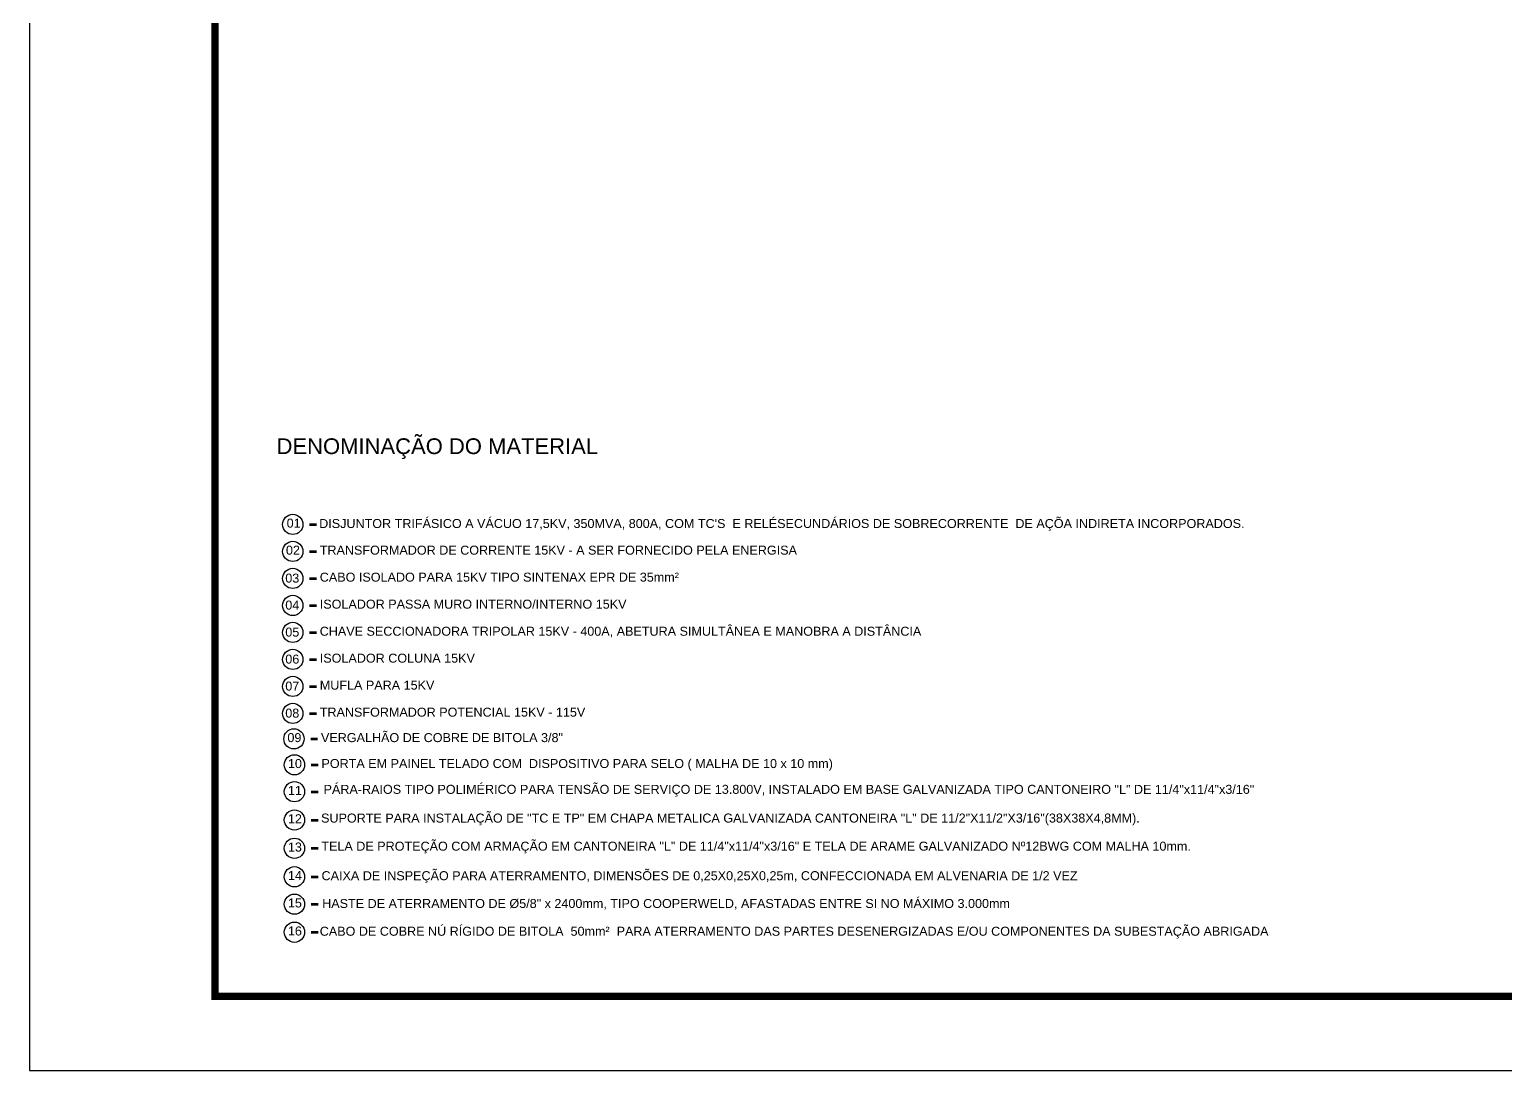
# Model space of a CAD drawing. Header units: metres. Extents: x 4188.7 to 4272.1, y 2012.8 to 2020.9.
# Drawn here: x 4212.782 to 4216.593, y 2012.801 to 2015.489 of the extents above; entities that cross this region are included whole.
import ezdxf

# ---------------------------------------------------------------- set-up
doc = ezdxf.new("R2010")
doc.units = ezdxf.units.M
for name, color, linetype in [('A-TEXTO', 4, 'Continuous'), ('ARQ-FOLHA', 7, 'Continuous'), ('JANELA', 7, 'Continuous')]:
    doc.layers.add(name, color=color, linetype=linetype)
doc.layers.add('PAREDE', color=5, linetype='Continuous', lineweight=60)
doc.layers.add('TEXTO', color=7, linetype='Continuous', lineweight=18)
doc.styles.add('arial', font='arial.ttf')

# ---------------------------------------------------------------- blocks, each defined once
blk = doc.blocks.new('FOLHA A2')
at = {"layer": 'ARQ-FOLHA'}
for p, q in [((0, 0), (0, -420)), ((0, -420), (594, -420))]:
    blk.add_line(p, q, dxfattribs=at)
at = {"layer": 'ARQ-FOLHA', "const_width": 1}
blk.add_lwpolyline([(25, -410), (584, -410), (584, -10), (25, -10), (25, -410)], dxfattribs=at)

msp = doc.modelspace()

# ---------------------------------------------------------------- linework, layer by layer
at = {"layer": 'JANELA', "color": 1, "linetype": 'Continuous'}
for centre in [(4213.46147, 2014.21106), (4213.46147, 2014.14132), (4213.46147, 2014.07158), (4213.46147, 2014.00184), (4213.46147, 2013.93211), (4213.46147, 2013.86237), (4213.46147, 2013.79263), (4213.46147, 2013.72289), (4213.46452, 2013.65713), (4213.46579, 2013.59015), (4213.46579, 2013.52072), (4213.46579, 2013.44759), (4213.46579, 2013.37445), (4213.46579, 2013.30098), (4213.46579, 2013.23013), (4213.46579, 2013.15769)]:
    msp.add_circle(centre, 0.02615, dxfattribs=at)
at = {"layer": 'PAREDE', "color": 0}
for p, q in [((4213.50506, 2014.21106), (4213.52249, 2014.21106)), ((4213.50506, 2014.14132), (4213.52249, 2014.14132)), ((4213.50506, 2014.07158), (4213.52249, 2014.07158)), ((4213.50506, 2014.00184), (4213.52249, 2014.00184)), ((4213.50506, 2013.93211), (4213.52249, 2013.93211)), ((4213.50506, 2013.86237), (4213.52249, 2013.86237)), ((4213.50506, 2013.79263), (4213.52249, 2013.79263)), ((4213.50506, 2013.72289), (4213.52249, 2013.72289)), ((4213.5081, 2013.65713), (4213.52554, 2013.65713)), ((4213.50937, 2013.59015), (4213.52681, 2013.59015)), ((4213.50937, 2013.52072), (4213.52681, 2013.52072)), ((4213.50937, 2013.44759), (4213.52681, 2013.44759)), ((4213.50937, 2013.37445), (4213.52681, 2013.37445)), ((4213.50937, 2013.30098), (4213.52681, 2013.30098)), ((4213.50937, 2013.23013), (4213.52681, 2013.23013)), ((4213.50937, 2013.15769), (4213.52681, 2013.15769))]:
    msp.add_line(p, q, dxfattribs=at)

# ---------------------------------------------------------------- block references
at = {"layer": 'ARQ-FOLHA', "xscale": 0.01916579205580684, "yscale": 0.01916579205580684, "zscale": 0.01916579205580684}
msp.add_blockref('FOLHA A2', (4212.78163, 2020.85025), dxfattribs=at)

# ---------------------------------------------------------------- texts
at = {"layer": 'A-TEXTO', "color": 3, "linetype": 'Continuous', "style": 'arial'}
for s, p in [('01', (4213.4457, 2014.2027)), ('02', (4213.44381, 2014.13296)), ('03', (4213.44218, 2014.06073)), ('04', (4213.44218, 2013.991)), ('05', (4213.44218, 2013.92126)), ('06', (4213.44218, 2013.85152)), ('07', (4213.44218, 2013.78178)), ('08', (4213.44218, 2013.71204)), ('09', (4213.44762, 2013.64877)), ('10', (4213.44889, 2013.58179)), ('11', (4213.44889, 2013.51236)), ('12', (4213.44889, 2013.43923)), ('13', (4213.44889, 2013.36608)), ('14', (4213.44889, 2013.29262)), ('15', (4213.44889, 2013.22177)), ('16', (4213.44889, 2013.14933))]:
    msp.add_text(s, height=0.023246, dxfattribs=at).set_placement(p)
at = {"layer": 'A-TEXTO', "color": 1, "linetype": 'Continuous', "style": 'arial'}
for s, height, p in [("DISJUNTOR TRIFÁSICO A VÁCUO 17,5KV, 350MVA, 800A, COM TC'S  E RELÉSECUNDÁRIOS DE SOBRECORRENTE  DE AÇÕA INDIRETA INCORPORADOS.", 0.02324604, (4213.52969, 2014.20174)), ('TRANSFORMADOR DE CORRENTE 15KV - A SER FORNECIDO PELA ENERGISA', 0.023246, (4213.53122, 2014.13296)), ('CABO ISOLADO PARA 15KV TIPO SINTENAX EPR DE 35mm²', 0.023246, (4213.53122, 2014.06322)), ('ISOLADOR PASSA MURO INTERNO/INTERNO 15KV', 0.023246, (4213.53122, 2013.99348)), ('CHAVE SECCIONADORA TRIPOLAR 15KV - 400A, ABETURA SIMULTÂNEA E MANOBRA A DISTÂNCIA', 0.023246, (4213.53106, 2013.92352)), ('ISOLADOR COLUNA 15KV', 0.023246, (4213.53122, 2013.85401)), ('MUFLA PARA 15KV', 0.023246, (4213.53122, 2013.78427)), ('TRANSFORMADOR POTENCIAL 15KV - 115V', 0.023246, (4213.53122, 2013.71453)), ('VERGALHÃO DE COBRE DE BITOLA 3/8"', 0.023246, (4213.53427, 2013.64877)), ('PORTA EM PAINEL TELADO COM  DISPOSITIVO PARA SELO ( MALHA DE 10 x 10 mm)', 0.023246, (4213.53554, 2013.58179)), ('PÁRA-RAIOS TIPO POLIMÉRICO PARA TENSÃO DE SERVIÇO DE 13.800V, INSTALADO EM BASE GALVANIZADA TIPO CANTONEIRO "L" DE 11/4"x11/4"x3/16"', 0.02324604, (4213.54104, 2013.51517)), ('SUPORTE PARA INSTALAÇÃO DE "TC E TP" EM CHAPA METALICA GALVANIZADA CANTONEIRA "L" DE 11/2"X11/2"X3/16"(38X38X4,8MM).', 0.02324604, (4213.53453, 2013.44098)), ('TELA DE PROTEÇÃO COM ARMAÇÃO EM CANTONEIRA "L" DE 11/4"x11/4"x3/16" E TELA DE ARAME GALVANIZADO Nº12BWG COM MALHA 10mm.', 0.02324604, (4213.53525, 2013.36839)), ('CAIXA DE INSPEÇÃO PARA ATERRAMENTO, DIMENSÕES DE 0,25X0,25X0,25m, CONFECCIONADA EM ALVENARIA DE 1/2 VEZ', 0.02324604, (4213.53583, 2013.29212)), ('HASTE DE ATERRAMENTO DE Ø5/8" x 2400mm, TIPO COOPERWELD, AFASTADAS ENTRE SI NO MÁXIMO 3.000mm', 0.023246, (4213.53745, 2013.22032)), ('CABO DE COBRE NÚ RÍGIDO DE BITOLA  50mm²  PARA ATERRAMENTO DAS PARTES DESENERGIZADAS E/OU COMPONENTES DA SUBESTAÇÃO ABRIGADA ', 0.02324604, (4213.53109, 2013.14864))]:
    msp.add_text(s, height=height, dxfattribs=at).set_placement(p)
at = {"layer": 'TEXTO', "color": 7, "style": 'arial'}
msp.add_text('DENOMINAÇÃO DO MATERIAL', height=0.0406806, dxfattribs=at).set_placement((4213.41961, 2014.39273))

doc.saveas('drawing.dxf')
